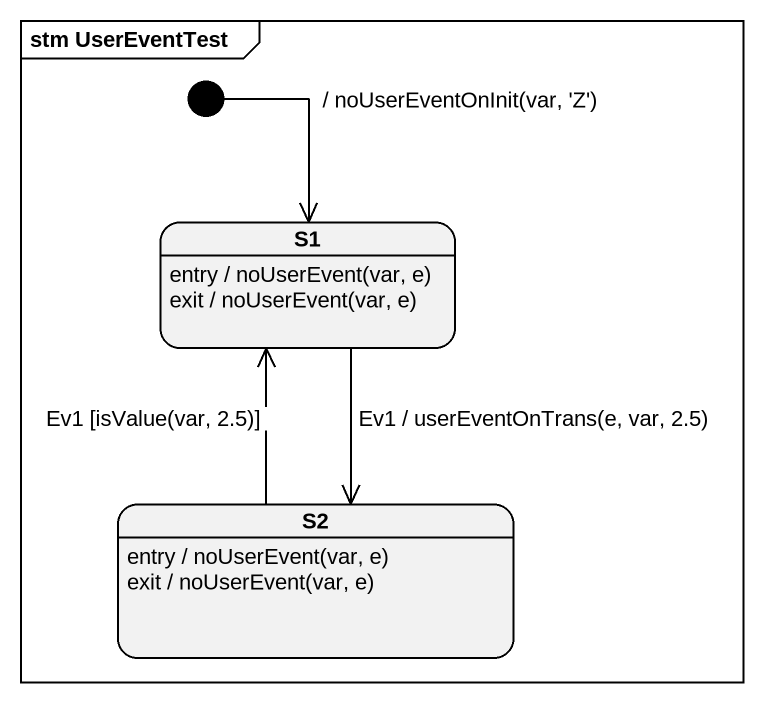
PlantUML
@startuml
mainframe stm UserEventTest
hide empty description
state S1
S1 : entry / noUserEvent(var, e)
S1 : exit / noUserEvent(var, e)
state S2
S2 : entry / noUserEvent(var, e)
S2 : exit / noUserEvent(var, e)
[*] --> S1 : / noUserEventOnInit(var, 'Z')
S1 --> S2 : Ev1 / userEventOnTrans(e, var, 2.5)
S2 -up-> S1 : Ev1 [isValue(var, 2.5)]
@enduml
